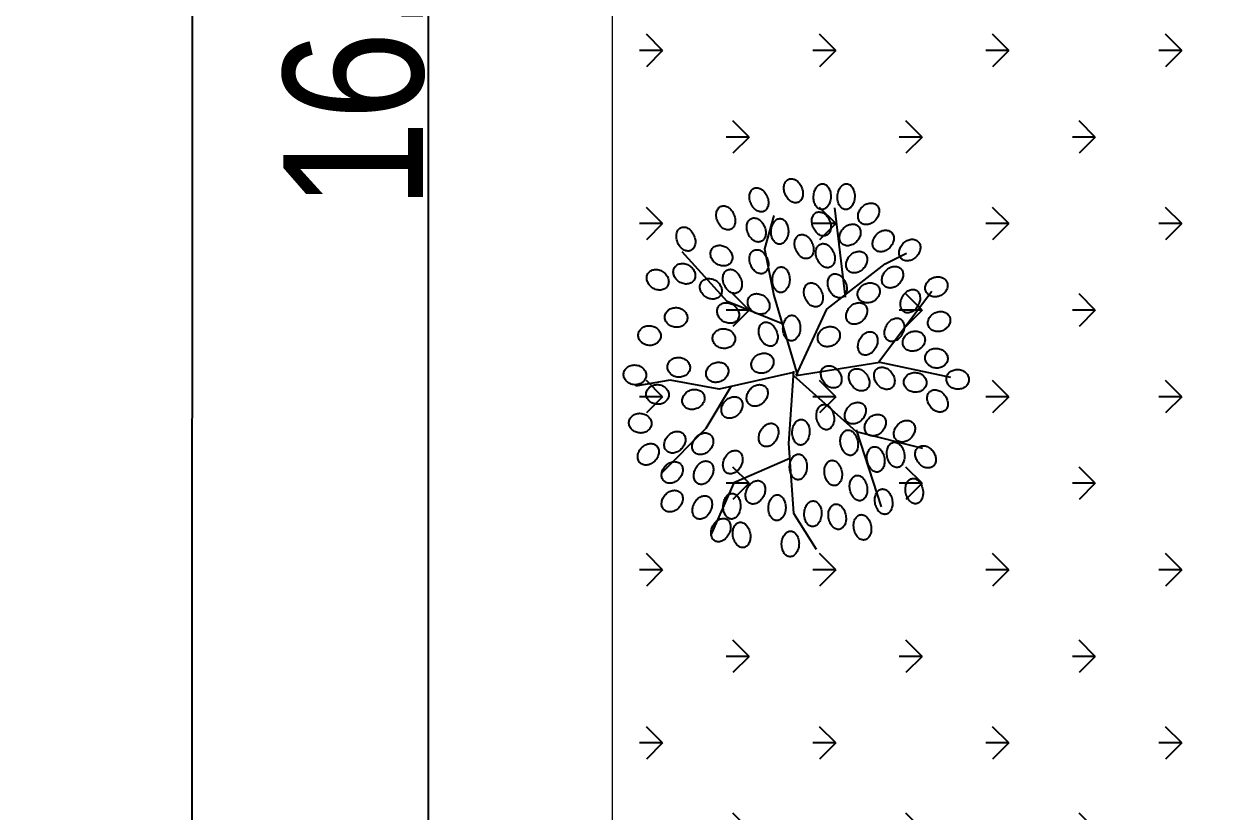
# Model space of a CAD drawing. Header units: inches. Extents: x 203 to 1065, y -1127 to 921.
# Drawn here: x 589.83 to 596.73, y 787.63 to 792.14 of the extents above; entities that cross this region are included whole.
import ezdxf

# ---------------------------------------------------------------- set-up
doc = ezdxf.new("R2010")
doc.units = ezdxf.units.IN
doc.header["$MEASUREMENT"] = 0
doc.header["$PDMODE"] = 35
doc.layers.add('COTAS', color=7, linetype='Continuous')
doc.layers.add('Vegetación', color=102, linetype='Continuous')
doc.styles.add('TECHNICLITE', font='techl___.ttf')
doc.dimstyles.new('1-100', dxfattribs={"dimscale": 0, "dimtxt": 0.09, "dimasz": 0.03, "dimexe": 0.12, "dimexo": 0.2, "dimgap": 0.005, "dimtad": 3, "dimzin": 0, "dimdsep": 46, "dimtxsty": 'TECHNICLITE', "dimblk1": 'COTA', "dimblk2": 'COTA', "dimsah": 1, "dimcen": 2.5, "dimse1": 1, "dimse2": 1, "dimclrd": 7, "dimclre": 7, "dimclrt": 7, "dimadec": 0, "dimazin": 0, "dimtfac": 1, "dimtdec": 6, "dimtmove": 2, "dimatfit": 3, "dimldrblk": 'COTA', "dimfxl": 1, "dimtolj": 1, "dimtzin": 0, "dimarcsym": 0})

# ---------------------------------------------------------------- blocks, each defined once
blk = doc.blocks.new('COTA')
h = blk.add_hatch(color=256)
edge = h.paths.add_edge_path()
edge.add_arc((0, 0), 0.5, 0, 360)
for p, q in [((0, 2), (0, -2)), ((-1.5, 0), (1.5, 0))]:
    blk.add_line(p, q)
blk.add_circle((0, 0), 0.5)
blk = doc.blocks.new('*D142')
at = {"layer": 'COTAS', "color": 7, "lineweight": -2, "transparency": 16777216}
blk.add_line((592.1396, 800.262), (592.1396, 784.1907), dxfattribs=at)
at = {"layer": 'Defpoints', "color": 0, "transparency": 16777216}
for p in [(593.1957, 800.442), (592.1396, 784.0107), (593.1957, 784.0107)]:
    blk.add_point(p, dxfattribs=at)
at = {"layer": 'COTAS', "color": 7, "lineweight": -2, "transparency": 16777216, "xscale": 0.18, "yscale": 0.18, "zscale": 0.18}
for p, rotation in [((592.1396, 800.442), 90), ((592.1396, 784.0107), 270)]:
    blk.add_blockref('COTA', p, dxfattribs=dict(at, rotation=rotation))
at = {"layer": 'COTAS', "color": 7, "transparency": 16777216, "insert": (591.7171, 792.2264), "char_height": 0.8, "attachment_point": 5, "rotation": 90, "style": 'TECHNICLITE'}
blk.add_mtext('\\A1;16.43', dxfattribs=at)
blk = doc.blocks.new('*D139')
at = {"layer": 'COTAS', "color": 7, "lineweight": -2, "transparency": 16777216}
blk.add_line((590.7456, 632.5427), (590.7937, 800.259), dxfattribs=at)
at = {"layer": 'Defpoints', "color": 0, "transparency": 16777216}
for p in [(590.7938, 800.439), (594.3222, 800.438), (594.2739, 632.3617)]:
    blk.add_point(p, dxfattribs=at)
at = {"layer": 'COTAS', "color": 7, "lineweight": -2, "transparency": 16777216, "xscale": 0.18, "yscale": 0.18, "zscale": 0.18}
for p, rotation in [((590.7938, 800.439), 89.98356313215639), ((590.7456, 632.3627), 269.9835631321563)]:
    blk.add_blockref('COTA', p, dxfattribs=dict(at, rotation=rotation))
at = {"layer": 'COTAS', "color": 7, "transparency": 16777216, "insert": (590.3547, 716.401), "char_height": 0.8, "attachment_point": 5, "rotation": 89.98356, "style": 'TECHNICLITE'}
blk.add_mtext('\\A1;168.07', dxfattribs=at)
blk = doc.blocks.new('RB31')
for points in [[(-0.1644, 0.4265, 0.124565), (-0.1555, 0.4293, 0.105746), (-0.1475, 0.437, 0.086824), (-0.1428, 0.4474, 0.076963), (-0.1416, 0.4602, 0.076963), (-0.1443, 0.4728, 0.086824), (-0.1502, 0.4826, 0.105746), (-0.159, 0.4892, 0.124565), (-0.1682, 0.491, 0.124565), (-0.1772, 0.4882, 0.105746), (-0.1851, 0.4805, 0.086824), (-0.1898, 0.4701, 0.076963), (-0.191, 0.4573, 0.076963), (-0.1883, 0.4447, 0.086824), (-0.1825, 0.4349, 0.105746), (-0.1737, 0.4282, 0.124565)], [(-0.0961, 0.4265, 0.124565), (-0.0871, 0.4293, 0.105746), (-0.0792, 0.437, 0.086824), (-0.0745, 0.4474, 0.076963), (-0.0733, 0.4602, 0.076963), (-0.076, 0.4728, 0.086824), (-0.0818, 0.4826, 0.105746), (-0.0906, 0.4892, 0.124565), (-0.0999, 0.491, 0.124565), (-0.1088, 0.4882, 0.105746), (-0.1168, 0.4805, 0.086824), (-0.1215, 0.4701, 0.076963), (-0.1227, 0.4573, 0.076963), (-0.12, 0.4447, 0.086824), (-0.1141, 0.4349, 0.105746), (-0.1053, 0.4282, 0.124565)], [(-0.0332, 0.4465, 0.124565), (-0.0243, 0.4435, 0.105746), (-0.0134, 0.445, 0.086824), (-0.0035, 0.4507, 0.076963), (0.0051, 0.4604, 0.076963), (0.0103, 0.4721, 0.086824), (0.0113, 0.4835, 0.105746), (0.0081, 0.4941, 0.124565), (0.0016, 0.5009, 0.124565), (-0.0073, 0.5039, 0.105746), (-0.0182, 0.5024, 0.086824), (-0.0281, 0.4967, 0.076963), (-0.0366, 0.4871, 0.076963), (-0.0419, 0.4753, 0.086824), (-0.0429, 0.4639, 0.105746), (-0.0397, 0.4534, 0.124565)], [(0.0655, 0.4237, 0.124565), (0.0744, 0.4207, 0.105746), (0.0853, 0.4222, 0.086824), (0.0952, 0.4279, 0.076963), (0.1038, 0.4376, 0.076963), (0.109, 0.4494, 0.086824), (0.11, 0.4607, 0.105746), (0.1068, 0.4713, 0.124565), (0.1003, 0.4782, 0.124565), (0.0914, 0.4811, 0.105746), (0.0805, 0.4796, 0.086824), (0.0706, 0.4739, 0.076963), (0.0621, 0.4643, 0.076963), (0.0569, 0.4525, 0.086824), (0.0558, 0.4411, 0.105746), (0.059, 0.4306, 0.124565)], [(-0.2034, 0.3982, 0.124565), (-0.2004, 0.4072, 0.105746), (-0.2019, 0.4181, 0.086824), (-0.2076, 0.428, 0.076963), (-0.2173, 0.4365, 0.076963), (-0.229, 0.4417, 0.086824), (-0.2404, 0.4427, 0.105746), (-0.251, 0.4395, 0.124565), (-0.2578, 0.4331, 0.124565), (-0.2608, 0.4242, 0.105746), (-0.2593, 0.4132, 0.086824), (-0.2536, 0.4033, 0.076963), (-0.244, 0.3948, 0.076963), (-0.2322, 0.3896, 0.086824), (-0.2208, 0.3886, 0.105746), (-0.2103, 0.3918, 0.124565)], [(0.1604, 0.3781, 0.124565), (0.1693, 0.3752, 0.105746), (0.1802, 0.3767, 0.086824), (0.1901, 0.3824, 0.076963), (0.1987, 0.392, 0.076963), (0.2039, 0.4038, 0.086824), (0.2049, 0.4152, 0.105746), (0.2017, 0.4257, 0.124565), (0.1952, 0.4326, 0.124565), (0.1863, 0.4356, 0.105746), (0.1754, 0.4341, 0.086824), (0.1655, 0.4284, 0.076963), (0.157, 0.4187, 0.076963), (0.1518, 0.4069, 0.086824), (0.1507, 0.3956, 0.105746), (0.1539, 0.385, 0.124565)], [(-0.1129, 0.3629, 0.124565), (-0.104, 0.36, 0.105746), (-0.0931, 0.3615, 0.086824), (-0.0832, 0.3672, 0.076963), (-0.0747, 0.3768, 0.076963), (-0.0695, 0.3886, 0.086824), (-0.0684, 0.4, 0.105746), (-0.0717, 0.4105, 0.124565), (-0.0781, 0.4174, 0.124565), (-0.087, 0.4204, 0.105746), (-0.0979, 0.4189, 0.086824), (-0.1079, 0.4132, 0.076963), (-0.1164, 0.4035, 0.076963), (-0.1216, 0.3917, 0.086824), (-0.1226, 0.3804, 0.105746), (-0.1194, 0.3698, 0.124565)], [(0.0254, 0.3391, 0.124565), (0.0344, 0.342, 0.105746), (0.0423, 0.3496, 0.086824), (0.047, 0.36, 0.076963), (0.0482, 0.3728, 0.076963), (0.0455, 0.3854, 0.086824), (0.0396, 0.3952, 0.105746), (0.0308, 0.4019, 0.124565), (0.0216, 0.4037, 0.124565), (0.0126, 0.4008, 0.105746), (0.0047, 0.3932, 0.086824), (0, 0.3827, 0.076963), (-0.0012, 0.3699, 0.076963), (0.0015, 0.3573, 0.086824), (0.0074, 0.3475, 0.105746), (0.0162, 0.3409, 0.124565)], [(0.0731, 0.3478, 0.124565), (0.082, 0.3448, 0.105746), (0.0929, 0.3463, 0.086824), (0.1028, 0.352, 0.076963), (0.1113, 0.3616, 0.076963), (0.1166, 0.3734, 0.086824), (0.1176, 0.3848, 0.105746), (0.1144, 0.3953, 0.124565), (0.1079, 0.4022, 0.124565), (0.099, 0.4052, 0.105746), (0.0881, 0.4037, 0.086824), (0.0782, 0.398, 0.076963), (0.0696, 0.3883, 0.076963), (0.0644, 0.3766, 0.086824), (0.0634, 0.3652, 0.105746), (0.0666, 0.3546, 0.124565)], [(-0.2452, 0.3299, 0.124565), (-0.2422, 0.3388, 0.105746), (-0.2437, 0.3497, 0.086824), (-0.2494, 0.3596, 0.076963), (-0.259, 0.3682, 0.076963), (-0.2708, 0.3734, 0.086824), (-0.2822, 0.3744, 0.105746), (-0.2927, 0.3712, 0.124565), (-0.2996, 0.3647, 0.124565), (-0.3026, 0.3558, 0.105746), (-0.3011, 0.3449, 0.086824), (-0.2954, 0.335, 0.076963), (-0.2857, 0.3264, 0.076963), (-0.274, 0.3212, 0.086824), (-0.2626, 0.3202, 0.105746), (-0.252, 0.3234, 0.124565)], [(-0.1503, 0.3451, 0.124565), (-0.1473, 0.354, 0.105746), (-0.1488, 0.3649, 0.086824), (-0.1545, 0.3748, 0.076963), (-0.1641, 0.3833, 0.076963), (-0.1759, 0.3885, 0.086824), (-0.1873, 0.3896, 0.105746), (-0.1978, 0.3864, 0.124565), (-0.2047, 0.3799, 0.124565), (-0.2077, 0.371, 0.105746), (-0.2062, 0.3601, 0.086824), (-0.2005, 0.3502, 0.076963), (-0.1908, 0.3416, 0.076963), (-0.1791, 0.3364, 0.086824), (-0.1677, 0.3354, 0.105746), (-0.1571, 0.3386, 0.124565)], [(0.2743, 0.325, 0.124565), (0.2832, 0.322, 0.105746), (0.2941, 0.3235, 0.086824), (0.304, 0.3292, 0.076963), (0.3126, 0.3388, 0.076963), (0.3178, 0.3506, 0.086824), (0.3188, 0.362, 0.105746), (0.3156, 0.3725, 0.124565), (0.3091, 0.3794, 0.124565), (0.3002, 0.3824, 0.105746), (0.2893, 0.3809, 0.086824), (0.2794, 0.3752, 0.076963), (0.2708, 0.3655, 0.076963), (0.2656, 0.3538, 0.086824), (0.2646, 0.3424, 0.105746), (0.2678, 0.3318, 0.124565)], [(-0.3211, 0.3071, 0.124565), (-0.3181, 0.316, 0.105746), (-0.3196, 0.3269, 0.086824), (-0.3253, 0.3368, 0.076963), (-0.335, 0.3454, 0.076963), (-0.3467, 0.3506, 0.086824), (-0.3581, 0.3516, 0.105746), (-0.3687, 0.3484, 0.124565), (-0.3755, 0.3419, 0.124565), (-0.3785, 0.333, 0.105746), (-0.377, 0.3221, 0.086824), (-0.3713, 0.3122, 0.076963), (-0.3617, 0.3037, 0.076963), (-0.3499, 0.2985, 0.086824), (-0.3385, 0.2974, 0.105746), (-0.3279, 0.3006, 0.124565)], [(-0.1243, 0.2832, 0.124565), (-0.1154, 0.2802, 0.105746), (-0.1045, 0.2817, 0.086824), (-0.0946, 0.2874, 0.076963), (-0.0861, 0.2971, 0.076963), (-0.0809, 0.3088, 0.086824), (-0.0798, 0.3202, 0.105746), (-0.083, 0.3308, 0.124565), (-0.0895, 0.3376, 0.124565), (-0.0984, 0.3406, 0.105746), (-0.1093, 0.3391, 0.086824), (-0.1192, 0.3334, 0.076963), (-0.1278, 0.3238, 0.076963), (-0.133, 0.312, 0.086824), (-0.134, 0.3006, 0.105746), (-0.1308, 0.29, 0.124565)], [(-0.0636, 0.306, 0.124565), (-0.0547, 0.303, 0.105746), (-0.0437, 0.3045, 0.086824), (-0.0338, 0.3102, 0.076963), (-0.0253, 0.3198, 0.076963), (-0.0201, 0.3316, 0.086824), (-0.0191, 0.343, 0.105746), (-0.0223, 0.3536, 0.124565), (-0.0287, 0.3604, 0.124565), (-0.0377, 0.3634, 0.105746), (-0.0486, 0.3619, 0.086824), (-0.0585, 0.3562, 0.076963), (-0.067, 0.3465, 0.076963), (-0.0722, 0.3348, 0.086824), (-0.0732, 0.3234, 0.105746), (-0.07, 0.3128, 0.124565)], [(0.1598, 0.2988, 0.124565), (0.1653, 0.2911, 0.105746), (0.175, 0.2859, 0.086824), (0.1864, 0.2847, 0.076963), (0.1989, 0.2875, 0.076963), (0.2101, 0.2939, 0.086824), (0.2176, 0.3026, 0.105746), (0.2212, 0.313, 0.124565), (0.22, 0.3223, 0.124565), (0.2146, 0.33, 0.105746), (0.2048, 0.3352, 0.086824), (0.1935, 0.3364, 0.076963), (0.1809, 0.3336, 0.076963), (0.1698, 0.3271, 0.086824), (0.1623, 0.3185, 0.105746), (0.1586, 0.3081, 0.124565)], [(-0.1692, 0.2767, 0.124565), (-0.1663, 0.2856, 0.105746), (-0.1678, 0.2965, 0.086824), (-0.1735, 0.3065, 0.076963), (-0.1831, 0.315, 0.076963), (-0.1949, 0.3202, 0.086824), (-0.2063, 0.3212, 0.105746), (-0.2168, 0.318, 0.124565), (-0.2237, 0.3116, 0.124565), (-0.2267, 0.3026, 0.105746), (-0.2251, 0.2917, 0.086824), (-0.2195, 0.2818, 0.076963), (-0.2098, 0.2733, 0.076963), (-0.198, 0.2681, 0.086824), (-0.1867, 0.2671, 0.105746), (-0.1761, 0.2703, 0.124565)], [(0.0655, 0.268, 0.124565), (0.0744, 0.265, 0.105746), (0.0853, 0.2665, 0.086824), (0.0952, 0.2722, 0.076963), (0.1038, 0.2819, 0.076963), (0.109, 0.2936, 0.086824), (0.11, 0.305, 0.105746), (0.1068, 0.3156, 0.124565), (0.1003, 0.3224, 0.124565), (0.0914, 0.3254, 0.105746), (0.0805, 0.3239, 0.086824), (0.0706, 0.3182, 0.076963), (0.0621, 0.3086, 0.076963), (0.0569, 0.2968, 0.086824), (0.0558, 0.2854, 0.105746), (0.059, 0.2749, 0.124565)], [(-0.2717, 0.2387, 0.124565), (-0.2688, 0.2476, 0.105746), (-0.2703, 0.2586, 0.086824), (-0.276, 0.2685, 0.076963), (-0.2856, 0.277, 0.076963), (-0.2974, 0.2822, 0.086824), (-0.3088, 0.2832, 0.105746), (-0.3193, 0.28, 0.124565), (-0.3262, 0.2736, 0.124565), (-0.3292, 0.2647, 0.105746), (-0.3276, 0.2537, 0.086824), (-0.322, 0.2438, 0.076963), (-0.3123, 0.2353, 0.076963), (-0.3005, 0.2301, 0.086824), (-0.2891, 0.2291, 0.105746), (-0.2786, 0.2323, 0.124565)], [(0.0216, 0.2176, 0.124565), (0.0306, 0.2204, 0.105746), (0.0385, 0.2281, 0.086824), (0.0432, 0.2385, 0.076963), (0.0444, 0.2513, 0.076963), (0.0417, 0.2639, 0.086824), (0.0358, 0.2737, 0.105746), (0.027, 0.2803, 0.124565), (0.0178, 0.2821, 0.124565), (0.0088, 0.2793, 0.105746), (0.0009, 0.2716, 0.086824), (-0.0038, 0.2612, 0.076963), (-0.005, 0.2484, 0.076963), (-0.0023, 0.2358, 0.086824), (0.0036, 0.226, 0.105746), (0.0124, 0.2193, 0.124565)], [(0.1414, 0.2186, 0.124565), (0.1503, 0.2156, 0.105746), (0.1612, 0.2171, 0.086824), (0.1712, 0.2228, 0.076963), (0.1797, 0.2325, 0.076963), (0.1849, 0.2443, 0.086824), (0.1859, 0.2556, 0.105746), (0.1827, 0.2662, 0.124565), (0.1763, 0.2731, 0.124565), (0.1673, 0.276, 0.105746), (0.1564, 0.2745, 0.086824), (0.1465, 0.2688, 0.076963), (0.138, 0.2592, 0.076963), (0.1328, 0.2474, 0.086824), (0.1318, 0.236, 0.105746), (0.135, 0.2255, 0.124565)], [(0.2661, 0.2532, 0.124565), (0.2716, 0.2455, 0.105746), (0.2813, 0.2403, 0.086824), (0.2927, 0.2391, 0.076963), (0.3052, 0.2419, 0.076963), (0.3164, 0.2484, 0.086824), (0.3239, 0.257, 0.105746), (0.3275, 0.2674, 0.124565), (0.3263, 0.2767, 0.124565), (0.3208, 0.2844, 0.105746), (0.3111, 0.2896, 0.086824), (0.2998, 0.2908, 0.076963), (0.2872, 0.288, 0.076963), (0.2761, 0.2815, 0.086824), (0.2686, 0.2729, 0.105746), (0.2649, 0.2625, 0.124565)], [(0.342, 0.238, 0.124565), (0.3475, 0.2303, 0.105746), (0.3572, 0.2251, 0.086824), (0.3686, 0.2239, 0.076963), (0.3812, 0.2267, 0.076963), (0.3923, 0.2332, 0.086824), (0.3998, 0.2418, 0.105746), (0.4034, 0.2522, 0.124565), (0.4022, 0.2615, 0.124565), (0.3968, 0.2692, 0.105746), (0.387, 0.2744, 0.086824), (0.3757, 0.2756, 0.076963), (0.3631, 0.2728, 0.076963), (0.352, 0.2663, 0.086824), (0.3445, 0.2577, 0.105746), (0.3409, 0.2473, 0.124565)], [(-0.3932, 0.2239, 0.124565), (-0.3931, 0.2333, 0.105746), (-0.3979, 0.2432, 0.086824), (-0.4064, 0.2509, 0.076963), (-0.4182, 0.256, 0.076963), (-0.431, 0.2573, 0.086824), (-0.4422, 0.2548, 0.105746), (-0.4512, 0.2485, 0.124565), (-0.4557, 0.2402, 0.124565), (-0.4558, 0.2308, 0.105746), (-0.451, 0.2209, 0.086824), (-0.4425, 0.2132, 0.076963), (-0.4307, 0.2081, 0.076963), (-0.4179, 0.2068, 0.086824), (-0.4068, 0.2094, 0.105746), (-0.3977, 0.2157, 0.124565)], [(-0.1585, 0.2072, 0.124565), (-0.1496, 0.2043, 0.105746), (-0.1387, 0.2058, 0.086824), (-0.1287, 0.2114, 0.076963), (-0.1202, 0.2211, 0.076963), (-0.115, 0.2329, 0.086824), (-0.114, 0.2443, 0.105746), (-0.1172, 0.2548, 0.124565), (-0.1236, 0.2617, 0.124565), (-0.1326, 0.2646, 0.105746), (-0.1435, 0.2631, 0.086824), (-0.1534, 0.2574, 0.076963), (-0.1619, 0.2478, 0.076963), (-0.1671, 0.236, 0.086824), (-0.1681, 0.2246, 0.105746), (-0.1649, 0.2141, 0.124565)], [(0.1902, 0.2152, 0.124565), (0.1957, 0.2075, 0.105746), (0.2054, 0.2023, 0.086824), (0.2167, 0.2011, 0.076963), (0.2293, 0.2039, 0.076963), (0.2404, 0.2104, 0.086824), (0.248, 0.219, 0.105746), (0.2516, 0.2294, 0.124565), (0.2504, 0.2387, 0.124565), (0.2449, 0.2464, 0.105746), (0.2352, 0.2516, 0.086824), (0.2238, 0.2528, 0.076963), (0.2113, 0.25, 0.076963), (0.2001, 0.2436, 0.086824), (0.1926, 0.2349, 0.105746), (0.189, 0.2245, 0.124565)], [(-0.3292, 0.171, 0.124565), (-0.3236, 0.1786, 0.105746), (-0.3217, 0.1895, 0.086824), (-0.324, 0.2007, 0.076963), (-0.3306, 0.2117, 0.076963), (-0.3402, 0.2203, 0.086824), (-0.3507, 0.2248, 0.105746), (-0.3617, 0.225, 0.124565), (-0.3702, 0.221, 0.124565), (-0.3758, 0.2135, 0.105746), (-0.3778, 0.2026, 0.086824), (-0.3754, 0.1914, 0.076963), (-0.3689, 0.1803, 0.076963), (-0.3593, 0.1717, 0.086824), (-0.3488, 0.1673, 0.105746), (-0.3377, 0.167, 0.124565)], [(-0.1996, 0.2087, 0.124565), (-0.1995, 0.2181, 0.105746), (-0.2043, 0.228, 0.086824), (-0.2128, 0.2357, 0.076963), (-0.2246, 0.2408, 0.076963), (-0.2374, 0.2421, 0.086824), (-0.2485, 0.2396, 0.105746), (-0.2576, 0.2333, 0.124565), (-0.2621, 0.225, 0.124565), (-0.2622, 0.2156, 0.105746), (-0.2574, 0.2057, 0.086824), (-0.2489, 0.198, 0.076963), (-0.2371, 0.1929, 0.076963), (-0.2243, 0.1916, 0.086824), (-0.2132, 0.1942, 0.105746), (-0.2041, 0.2005, 0.124565)], [(-0.0902, 0.1844, 0.124565), (-0.0812, 0.1815, 0.105746), (-0.0703, 0.183, 0.086824), (-0.0604, 0.1887, 0.076963), (-0.0519, 0.1983, 0.076963), (-0.0467, 0.2101, 0.086824), (-0.0457, 0.2215, 0.105746), (-0.0489, 0.232, 0.124565), (-0.0553, 0.2389, 0.124565), (-0.0642, 0.2419, 0.105746), (-0.0752, 0.2403, 0.086824), (-0.0851, 0.2347, 0.076963), (-0.0936, 0.225, 0.076963), (-0.0988, 0.2132, 0.086824), (-0.0998, 0.2018, 0.105746), (-0.0966, 0.1913, 0.124565)], [(0.0535, 0.1772, 0.124565), (0.059, 0.1696, 0.105746), (0.0687, 0.1644, 0.086824), (0.0801, 0.1631, 0.076963), (0.0926, 0.1659, 0.076963), (0.1038, 0.1724, 0.086824), (0.1113, 0.181, 0.105746), (0.1149, 0.1914, 0.124565), (0.1137, 0.2008, 0.124565), (0.1083, 0.2084, 0.105746), (0.0985, 0.2136, 0.086824), (0.0872, 0.2148, 0.076963), (0.0746, 0.212, 0.076963), (0.0635, 0.2056, 0.086824), (0.056, 0.197, 0.105746), (0.0524, 0.1865, 0.124565)], [(-0.1692, 0.1476, 0.124565), (-0.1663, 0.1565, 0.105746), (-0.1678, 0.1674, 0.086824), (-0.1735, 0.1773, 0.076963), (-0.1831, 0.1858, 0.076963), (-0.1949, 0.191, 0.086824), (-0.2063, 0.1921, 0.105746), (-0.2168, 0.1889, 0.124565), (-0.2237, 0.1824, 0.124565), (-0.2267, 0.1735, 0.105746), (-0.2251, 0.1626, 0.086824), (-0.2195, 0.1527, 0.076963), (-0.2098, 0.1441, 0.076963), (-0.198, 0.1389, 0.086824), (-0.1867, 0.1379, 0.105746), (-0.1761, 0.1411, 0.124565)], [(0.1408, 0.1544, 0.124565), (0.1463, 0.1468, 0.105746), (0.156, 0.1416, 0.086824), (0.1674, 0.1403, 0.076963), (0.18, 0.1431, 0.076963), (0.1911, 0.1496, 0.086824), (0.1986, 0.1582, 0.105746), (0.2022, 0.1686, 0.124565), (0.201, 0.178, 0.124565), (0.1956, 0.1856, 0.105746), (0.1858, 0.1908, 0.086824), (0.1745, 0.1921, 0.076963), (0.1619, 0.1893, 0.076963), (0.1508, 0.1828, 0.086824), (0.1433, 0.1742, 0.105746), (0.1397, 0.1638, 0.124565)], [(-0.4008, 0.1365, 0.124565), (-0.4007, 0.146, 0.105746), (-0.4055, 0.1559, 0.086824), (-0.414, 0.1636, 0.076963), (-0.4258, 0.1687, 0.076963), (-0.4386, 0.17, 0.086824), (-0.4497, 0.1674, 0.105746), (-0.4588, 0.1611, 0.124565), (-0.4633, 0.1529, 0.124565), (-0.4634, 0.1435, 0.105746), (-0.4586, 0.1335, 0.086824), (-0.4501, 0.1259, 0.076963), (-0.4383, 0.1208, 0.076963), (-0.4255, 0.1194, 0.086824), (-0.4144, 0.122, 0.105746), (-0.4053, 0.1283, 0.124565)], [(-0.2837, 0.0989, 0.124565), (-0.2781, 0.1064, 0.105746), (-0.2761, 0.1173, 0.086824), (-0.2785, 0.1285, 0.076963), (-0.285, 0.1396, 0.076963), (-0.2946, 0.1482, 0.086824), (-0.3051, 0.1526, 0.105746), (-0.3162, 0.1529, 0.124565), (-0.3247, 0.1489, 0.124565), (-0.3303, 0.1413, 0.105746), (-0.3322, 0.1304, 0.086824), (-0.3299, 0.1192, 0.076963), (-0.3233, 0.1082, 0.076963), (-0.3137, 0.0996, 0.086824), (-0.3032, 0.0951, 0.105746), (-0.2922, 0.0949, 0.124565)], [(-0.0088, 0.096, 0.124565), (0.0002, 0.0989, 0.105746), (0.0081, 0.1065, 0.086824), (0.0128, 0.1169, 0.076963), (0.014, 0.1298, 0.076963), (0.0113, 0.1423, 0.086824), (0.0055, 0.1522, 0.105746), (-0.0033, 0.1588, 0.124565), (-0.0126, 0.1606, 0.124565), (-0.0215, 0.1577, 0.105746), (-0.0295, 0.1501, 0.086824), (-0.0342, 0.1397, 0.076963), (-0.0354, 0.1269, 0.076963), (-0.0327, 0.1143, 0.086824), (-0.0268, 0.1045, 0.105746), (-0.018, 0.0978, 0.124565)], [(0.2873, 0.1531, 0.124565), (0.2902, 0.1441, 0.105746), (0.2978, 0.1362, 0.086824), (0.3082, 0.1315, 0.076963), (0.3211, 0.1303, 0.076963), (0.3336, 0.133, 0.086824), (0.3435, 0.1388, 0.105746), (0.3501, 0.1476, 0.124565), (0.3519, 0.1569, 0.124565), (0.349, 0.1658, 0.105746), (0.3414, 0.1738, 0.086824), (0.331, 0.1785, 0.076963), (0.3182, 0.1797, 0.076963), (0.3056, 0.177, 0.086824), (0.2958, 0.1711, 0.105746), (0.2891, 0.1623, 0.124565)], [(-0.0857, 0.0986, 0.124565), (-0.0856, 0.108, 0.105746), (-0.0904, 0.1179, 0.086824), (-0.0989, 0.1256, 0.076963), (-0.1107, 0.1307, 0.076963), (-0.1235, 0.132, 0.086824), (-0.1347, 0.1294, 0.105746), (-0.1437, 0.1231, 0.124565), (-0.1482, 0.1149, 0.124565), (-0.1483, 0.1055, 0.105746), (-0.1435, 0.0956, 0.086824), (-0.135, 0.0879, 0.076963), (-0.1232, 0.0828, 0.076963), (-0.1104, 0.0815, 0.086824), (-0.0993, 0.084, 0.105746), (-0.0902, 0.0903, 0.124565)], [(0.0389, 0.0857, 0.124565), (0.0478, 0.0827, 0.105746), (0.0588, 0.0842, 0.086824), (0.0687, 0.0899, 0.076963), (0.0772, 0.0996, 0.076963), (0.0824, 0.1113, 0.086824), (0.0834, 0.1227, 0.105746), (0.0802, 0.1333, 0.124565), (0.0738, 0.1401, 0.124565), (0.0648, 0.1431, 0.105746), (0.0539, 0.1416, 0.086824), (0.044, 0.1359, 0.076963), (0.0355, 0.1263, 0.076963), (0.0303, 0.1145, 0.086824), (0.0293, 0.1031, 0.105746), (0.0325, 0.0925, 0.124565)], [(0.1507, 0.0999, 0.124565), (0.1535, 0.0909, 0.105746), (0.1612, 0.083, 0.086824), (0.1716, 0.0783, 0.076963), (0.1844, 0.0771, 0.076963), (0.197, 0.0798, 0.086824), (0.2068, 0.0857, 0.105746), (0.2134, 0.0945, 0.124565), (0.2152, 0.1037, 0.124565), (0.2124, 0.1127, 0.105746), (0.2047, 0.1206, 0.086824), (0.1943, 0.1253, 0.076963), (0.1815, 0.1265, 0.076963), (0.1689, 0.1238, 0.086824), (0.1591, 0.1179, 0.105746), (0.1524, 0.1091, 0.124565)], [(0.3633, 0.1075, 0.124565), (0.3661, 0.0985, 0.105746), (0.3737, 0.0906, 0.086824), (0.3842, 0.0859, 0.076963), (0.397, 0.0847, 0.076963), (0.4096, 0.0874, 0.086824), (0.4194, 0.0933, 0.105746), (0.426, 0.1021, 0.124565), (0.4278, 0.1113, 0.124565), (0.425, 0.1203, 0.105746), (0.4173, 0.1282, 0.086824), (0.4069, 0.1329, 0.076963), (0.3941, 0.1341, 0.076963), (0.3815, 0.1314, 0.086824), (0.3717, 0.1255, 0.105746), (0.365, 0.1167, 0.124565)], [(-0.3287, 0.0872, 0.124565), (-0.3286, 0.0966, 0.105746), (-0.3334, 0.1065, 0.086824), (-0.3419, 0.1142, 0.076963), (-0.3537, 0.1193, 0.076963), (-0.3665, 0.1206, 0.086824), (-0.3776, 0.1181, 0.105746), (-0.3867, 0.1117, 0.124565), (-0.3912, 0.1035, 0.124565), (-0.3913, 0.0941, 0.105746), (-0.3865, 0.0842, 0.086824), (-0.378, 0.0765, 0.076963), (-0.3662, 0.0714, 0.076963), (-0.3534, 0.0701, 0.086824), (-0.3422, 0.0726, 0.105746), (-0.3332, 0.0789, 0.124565)], [(-0.2077, 0.0647, 0.124565), (-0.2022, 0.0723, 0.105746), (-0.2002, 0.0831, 0.086824), (-0.2026, 0.0943, 0.076963), (-0.2091, 0.1054, 0.076963), (-0.2187, 0.114, 0.086824), (-0.2292, 0.1185, 0.105746), (-0.2402, 0.1187, 0.124565), (-0.2487, 0.1147, 0.124565), (-0.2543, 0.1071, 0.105746), (-0.2563, 0.0962, 0.086824), (-0.2539, 0.0851, 0.076963), (-0.2474, 0.074, 0.076963), (-0.2378, 0.0654, 0.086824), (-0.2273, 0.0609, 0.105746), (-0.2163, 0.0607, 0.124565)], [(-0.3922, 0.0543, 0.124565), (-0.395, 0.0633, 0.105746), (-0.4027, 0.0712, 0.086824), (-0.4131, 0.0759, 0.076963), (-0.4259, 0.0771, 0.076963), (-0.4385, 0.0744, 0.086824), (-0.4483, 0.0686, 0.105746), (-0.455, 0.0598, 0.124565), (-0.4567, 0.0505, 0.124565), (-0.4539, 0.0416, 0.105746), (-0.4462, 0.0336, 0.086824), (-0.4358, 0.0289, 0.076963), (-0.423, 0.0277, 0.076963), (-0.4104, 0.0304, 0.086824), (-0.4006, 0.0363, 0.105746), (-0.394, 0.0451, 0.124565)], [(0.0416, 0.0481, 0.124565), (0.0415, 0.0387, 0.105746), (0.0463, 0.0287, 0.086824), (0.0548, 0.0211, 0.076963), (0.0666, 0.0159, 0.076963), (0.0794, 0.0146, 0.086824), (0.0906, 0.0172, 0.105746), (0.0996, 0.0235, 0.124565), (0.1041, 0.0317, 0.124565), (0.1042, 0.0411, 0.105746), (0.0994, 0.0511, 0.086824), (0.0909, 0.0587, 0.076963), (0.0791, 0.0639, 0.076963), (0.0663, 0.0652, 0.086824), (0.0552, 0.0626, 0.105746), (0.0461, 0.0563, 0.124565)], [(-0.0989, 0.0262, 0.124565), (-0.1065, 0.0318, 0.105746), (-0.1173, 0.0337, 0.086824), (-0.1285, 0.0314, 0.076963), (-0.1396, 0.0249, 0.076963), (-0.1482, 0.0153, 0.086824), (-0.1527, 0.0047, 0.105746), (-0.1529, -0.0063, 0.124565), (-0.1489, -0.0148, 0.124565), (-0.1413, -0.0204, 0.105746), (-0.1305, -0.0223, 0.086824), (-0.1193, -0.02, 0.076963), (-0.1082, -0.0134, 0.076963), (-0.0996, -0.0038, 0.086824), (-0.0951, 0.0067, 0.105746), (-0.0949, 0.0177, 0.124565)], [(0.1707, 0.0253, 0.124565), (0.1706, 0.0159, 0.105746), (0.1754, 0.0059, 0.086824), (0.1839, -0.0017, 0.076963), (0.1957, -0.0068, 0.076963), (0.2085, -0.0082, 0.086824), (0.2196, -0.0056, 0.105746), (0.2287, 0.0007, 0.124565), (0.2332, 0.0089, 0.124565), (0.2333, 0.0184, 0.105746), (0.2285, 0.0283, 0.086824), (0.22, 0.0359, 0.076963), (0.2082, 0.0411, 0.076963), (0.1954, 0.0424, 0.086824), (0.1842, 0.0398, 0.105746), (0.1752, 0.0335, 0.124565)], [(0.2797, 0.0277, 0.124565), (0.2826, 0.0188, 0.105746), (0.2902, 0.0108, 0.086824), (0.3007, 0.0061, 0.076963), (0.3135, 0.0049, 0.076963), (0.3261, 0.0076, 0.086824), (0.3359, 0.0135, 0.105746), (0.3425, 0.0223, 0.124565), (0.3443, 0.0315, 0.124565), (0.3414, 0.0405, 0.105746), (0.3338, 0.0485, 0.086824), (0.3234, 0.0531, 0.076963), (0.3106, 0.0544, 0.076963), (0.298, 0.0516, 0.086824), (0.2882, 0.0458, 0.105746), (0.2815, 0.037, 0.124565)], [(0.405, 0.0087, 0.124565), (0.4079, -0.0002, 0.105746), (0.4155, -0.0082, 0.086824), (0.4259, -0.0129, 0.076963), (0.4387, -0.0141, 0.076963), (0.4513, -0.0114, 0.086824), (0.4611, -0.0055, 0.105746), (0.4678, 0.0033, 0.124565), (0.4696, 0.0125, 0.124565), (0.4667, 0.0215, 0.105746), (0.4591, 0.0295, 0.086824), (0.4487, 0.0341, 0.076963), (0.4358, 0.0354, 0.076963), (0.4233, 0.0327, 0.086824), (0.4134, 0.0268, 0.105746), (0.4068, 0.018, 0.124565)], [(-0.4529, 0.0012, 0.124565), (-0.4558, 0.0101, 0.105746), (-0.4634, 0.0181, 0.086824), (-0.4738, 0.0228, 0.076963), (-0.4866, 0.024, 0.076963), (-0.4992, 0.0213, 0.086824), (-0.509, 0.0154, 0.105746), (-0.5157, 0.0066, 0.124565), (-0.5175, -0.0026, 0.124565), (-0.5146, -0.0116, 0.105746), (-0.507, -0.0196, 0.086824), (-0.4966, -0.0242, 0.076963), (-0.4837, -0.0255, 0.076963), (-0.4712, -0.0228, 0.086824), (-0.4613, -0.0169, 0.105746), (-0.4547, -0.0081, 0.124565)], [(-0.3314, -0.0064, 0.124565), (-0.3343, 0.0025, 0.105746), (-0.3419, 0.0105, 0.086824), (-0.3524, 0.0152, 0.076963), (-0.3652, 0.0164, 0.076963), (-0.3778, 0.0137, 0.086824), (-0.3876, 0.0078, 0.105746), (-0.3942, -0.001, 0.124565), (-0.396, -0.0102, 0.124565), (-0.3931, -0.0192, 0.105746), (-0.3855, -0.0272, 0.086824), (-0.3751, -0.0318, 0.076963), (-0.3623, -0.0331, 0.076963), (-0.3497, -0.0303, 0.086824), (-0.3399, -0.0245, 0.105746), (-0.3332, -0.0157, 0.124565)], [(-0.2507, 0.0224, 0.124565), (-0.2583, 0.028, 0.105746), (-0.2692, 0.0299, 0.086824), (-0.2804, 0.0276, 0.076963), (-0.2914, 0.0211, 0.076963), (-0.3, 0.0115, 0.086824), (-0.3045, 0.0009, 0.105746), (-0.3047, -0.0101, 0.124565), (-0.3007, -0.0186, 0.124565), (-0.2932, -0.0242, 0.105746), (-0.2823, -0.0261, 0.086824), (-0.2711, -0.0238, 0.076963), (-0.26, -0.0172, 0.076963), (-0.2514, -0.0076, 0.086824), (-0.247, 0.0029, 0.105746), (-0.2467, 0.0139, 0.124565)], [(-0.1786, 0.0186, 0.124565), (-0.1862, 0.0242, 0.105746), (-0.197, 0.0261, 0.086824), (-0.2082, 0.0238, 0.076963), (-0.2193, 0.0173, 0.076963), (-0.2279, 0.0077, 0.086824), (-0.2324, -0.0028, 0.105746), (-0.2326, -0.0139, 0.124565), (-0.2286, -0.0224, 0.124565), (-0.221, -0.028, 0.105746), (-0.2102, -0.0299, 0.086824), (-0.199, -0.0276, 0.076963), (-0.1879, -0.021, 0.076963), (-0.1793, -0.0114, 0.086824), (-0.1748, -0.0009, 0.105746), (-0.1746, 0.0101, 0.124565)], [(-0.4026, -0.0346, 0.124565), (-0.4102, -0.029, 0.105746), (-0.421, -0.027, 0.086824), (-0.4322, -0.0294, 0.076963), (-0.4433, -0.0359, 0.076963), (-0.4519, -0.0455, 0.086824), (-0.4564, -0.056, 0.105746), (-0.4566, -0.0671, 0.124565), (-0.4526, -0.0756, 0.124565), (-0.445, -0.0811, 0.105746), (-0.4342, -0.0831, 0.086824), (-0.423, -0.0807, 0.076963), (-0.4119, -0.0742, 0.076963), (-0.4033, -0.0646, 0.086824), (-0.3988, -0.0541, 0.105746), (-0.3986, -0.0431, 0.124565)], [(0.0606, -0.0237, 0.124565), (0.0576, -0.0326, 0.105746), (0.0591, -0.0436, 0.086824), (0.0648, -0.0535, 0.076963), (0.0745, -0.062, 0.076963), (0.0862, -0.0672, 0.086824), (0.0976, -0.0682, 0.105746), (0.1082, -0.065, 0.124565), (0.115, -0.0586, 0.124565), (0.118, -0.0497, 0.105746), (0.1165, -0.0387, 0.086824), (0.1108, -0.0288, 0.076963), (0.1012, -0.0203, 0.076963), (0.0894, -0.0151, 0.086824), (0.078, -0.0141, 0.105746), (0.0675, -0.0173, 0.124565)], [(0.239, -0.0431, 0.124565), (0.2389, -0.0525, 0.105746), (0.2437, -0.0624, 0.086824), (0.2522, -0.0701, 0.076963), (0.264, -0.0752, 0.076963), (0.2768, -0.0765, 0.086824), (0.288, -0.074, 0.105746), (0.297, -0.0677, 0.124565), (0.3015, -0.0594, 0.124565), (0.3016, -0.05, 0.105746), (0.2968, -0.0401, 0.086824), (0.2883, -0.0324, 0.076963), (0.2765, -0.0273, 0.076963), (0.2637, -0.026, 0.086824), (0.2526, -0.0285, 0.105746), (0.2435, -0.0349, 0.124565)], [(0.3405, -0.0406, 0.124565), (0.3433, -0.0496, 0.105746), (0.351, -0.0575, 0.086824), (0.3614, -0.0622, 0.076963), (0.3742, -0.0634, 0.076963), (0.3868, -0.0607, 0.086824), (0.3966, -0.0549, 0.105746), (0.4033, -0.0461, 0.124565), (0.405, -0.0368, 0.124565), (0.4022, -0.0279, 0.105746), (0.3945, -0.0199, 0.086824), (0.3841, -0.0152, 0.076963), (0.3713, -0.014, 0.076963), (0.3587, -0.0167, 0.086824), (0.3489, -0.0226, 0.105746), (0.3423, -0.0314, 0.124565)], [(-0.1654, -0.1031, 0.124565), (-0.1625, -0.0942, 0.105746), (-0.164, -0.0833, 0.086824), (-0.1697, -0.0734, 0.076963), (-0.1793, -0.0648, 0.076963), (-0.1911, -0.0596, 0.086824), (-0.2025, -0.0586, 0.105746), (-0.213, -0.0618, 0.124565), (-0.2199, -0.0683, 0.124565), (-0.2229, -0.0772, 0.105746), (-0.2214, -0.0881, 0.086824), (-0.2157, -0.098, 0.076963), (-0.206, -0.1065, 0.076963), (-0.1942, -0.1117, 0.086824), (-0.1829, -0.1128, 0.105746), (-0.1723, -0.1095, 0.124565)], [(0.1327, -0.0541, 0.124565), (0.1297, -0.063, 0.105746), (0.1313, -0.074, 0.086824), (0.1369, -0.0839, 0.076963), (0.1466, -0.0924, 0.076963), (0.1584, -0.0976, 0.086824), (0.1698, -0.0986, 0.105746), (0.1803, -0.0954, 0.124565), (0.1872, -0.089, 0.124565), (0.1901, -0.08, 0.105746), (0.1886, -0.0691, 0.086824), (0.1829, -0.0592, 0.076963), (0.1733, -0.0507, 0.076963), (0.1615, -0.0455, 0.086824), (0.1501, -0.0445, 0.105746), (0.1396, -0.0477, 0.124565)], [(-0.2224, -0.1335, 0.124565), (-0.2194, -0.1246, 0.105746), (-0.2209, -0.1136, 0.086824), (-0.2266, -0.1037, 0.076963), (-0.2363, -0.0952, 0.076963), (-0.248, -0.09, 0.086824), (-0.2594, -0.089, 0.105746), (-0.27, -0.0922, 0.124565), (-0.2768, -0.0986, 0.124565), (-0.2798, -0.1076, 0.105746), (-0.2783, -0.1185, 0.086824), (-0.2726, -0.1284, 0.076963), (-0.263, -0.1369, 0.076963), (-0.2512, -0.1421, 0.086824), (-0.2398, -0.1431, 0.105746), (-0.2292, -0.1399, 0.124565)], [(-0.0986, -0.0644, 0.124565), (-0.108, -0.0643, 0.105746), (-0.1179, -0.0691, 0.086824), (-0.1256, -0.0776, 0.076963), (-0.1307, -0.0894, 0.076963), (-0.132, -0.1022, 0.086824), (-0.1294, -0.1133, 0.105746), (-0.1231, -0.1224, 0.124565), (-0.1149, -0.1269, 0.124565), (-0.1055, -0.127, 0.105746), (-0.0956, -0.1222, 0.086824), (-0.0879, -0.1137, 0.076963), (-0.0828, -0.1019, 0.076963), (-0.0815, -0.0891, 0.086824), (-0.084, -0.0779, 0.105746), (-0.0903, -0.0689, 0.124565)], [(0.3898, -0.1128, 0.124565), (0.3927, -0.1218, 0.105746), (0.4003, -0.1297, 0.086824), (0.4107, -0.1344, 0.076963), (0.4236, -0.1356, 0.076963), (0.4361, -0.1329, 0.086824), (0.446, -0.127, 0.105746), (0.4526, -0.1182, 0.124565), (0.4544, -0.109, 0.124565), (0.4515, -0.1, 0.105746), (0.4439, -0.0921, 0.086824), (0.4335, -0.0874, 0.076963), (0.4207, -0.0862, 0.076963), (0.4081, -0.0889, 0.086824), (0.3983, -0.0948, 0.105746), (0.3916, -0.1036, 0.124565)], [(-0.3059, -0.1487, 0.124565), (-0.3029, -0.1398, 0.105746), (-0.3044, -0.1288, 0.086824), (-0.3101, -0.1189, 0.076963), (-0.3198, -0.1104, 0.076963), (-0.3315, -0.1052, 0.086824), (-0.3429, -0.1042, 0.105746), (-0.3535, -0.1074, 0.124565), (-0.3603, -0.1138, 0.124565), (-0.3633, -0.1228, 0.105746), (-0.3618, -0.1337, 0.086824), (-0.3561, -0.1436, 0.076963), (-0.3465, -0.1521, 0.076963), (-0.3347, -0.1573, 0.086824), (-0.3233, -0.1583, 0.105746), (-0.3128, -0.1551, 0.124565)], [(-0.0391, -0.1013, 0.124565), (-0.0481, -0.1042, 0.105746), (-0.0561, -0.1118, 0.086824), (-0.0607, -0.1222, 0.076963), (-0.0619, -0.1351, 0.076963), (-0.0592, -0.1476, 0.086824), (-0.0534, -0.1574, 0.105746), (-0.0446, -0.1641, 0.124565), (-0.0353, -0.1659, 0.124565), (-0.0264, -0.163, 0.105746), (-0.0184, -0.1554, 0.086824), (-0.0137, -0.145, 0.076963), (-0.0125, -0.1321, 0.076963), (-0.0152, -0.1196, 0.086824), (-0.0211, -0.1098, 0.105746), (-0.0299, -0.1031, 0.124565)], [(0.0346, -0.1156, 0.124565), (0.029, -0.1231, 0.105746), (0.027, -0.134, 0.086824), (0.0294, -0.1452, 0.076963), (0.0359, -0.1563, 0.076963), (0.0455, -0.1648, 0.086824), (0.056, -0.1693, 0.105746), (0.0671, -0.1695, 0.124565), (0.0756, -0.1655, 0.124565), (0.0812, -0.158, 0.105746), (0.0831, -0.1471, 0.086824), (0.0808, -0.1359, 0.076963), (0.0742, -0.1248, 0.076963), (0.0646, -0.1163, 0.086824), (0.0541, -0.1118, 0.105746), (0.0431, -0.1116, 0.124565)], [(-0.1669, -0.1289, 0.124565), (-0.1763, -0.1289, 0.105746), (-0.1862, -0.1337, 0.086824), (-0.1939, -0.1421, 0.076963), (-0.199, -0.1539, 0.076963), (-0.2003, -0.1667, 0.086824), (-0.1978, -0.1779, 0.105746), (-0.1915, -0.1869, 0.124565), (-0.1832, -0.1915, 0.124565), (-0.1738, -0.1915, 0.105746), (-0.1639, -0.1867, 0.086824), (-0.1562, -0.1783, 0.076963), (-0.1511, -0.1665, 0.076963), (-0.1498, -0.1536, 0.086824), (-0.1523, -0.1425, 0.105746), (-0.1586, -0.1335, 0.124565)], [(0.2162, -0.1453, 0.124565), (0.2133, -0.1542, 0.105746), (0.2148, -0.1651, 0.086824), (0.2205, -0.175, 0.076963), (0.2301, -0.1835, 0.076963), (0.2419, -0.1887, 0.086824), (0.2533, -0.1898, 0.105746), (0.2638, -0.1866, 0.124565), (0.2707, -0.1801, 0.124565), (0.2737, -0.1712, 0.105746), (0.2722, -0.1603, 0.086824), (0.2665, -0.1504, 0.076963), (0.2568, -0.1418, 0.076963), (0.245, -0.1366, 0.086824), (0.2337, -0.1356, 0.105746), (0.2231, -0.1388, 0.124565)], [(0.296, -0.1415, 0.124565), (0.293, -0.1504, 0.105746), (0.2945, -0.1613, 0.086824), (0.3002, -0.1712, 0.076963), (0.3098, -0.1797, 0.076963), (0.3216, -0.1849, 0.086824), (0.333, -0.186, 0.105746), (0.3435, -0.1828, 0.124565), (0.3504, -0.1763, 0.124565), (0.3534, -0.1674, 0.105746), (0.3519, -0.1565, 0.086824), (0.3462, -0.1466, 0.076963), (0.3365, -0.138, 0.076963), (0.3248, -0.1328, 0.086824), (0.3134, -0.1318, 0.105746), (0.3028, -0.135, 0.124565)], [(-0.3684, -0.1751, 0.124565), (-0.376, -0.1695, 0.105746), (-0.3869, -0.1676, 0.086824), (-0.398, -0.1699, 0.076963), (-0.4091, -0.1764, 0.076963), (-0.4177, -0.186, 0.086824), (-0.4222, -0.1966, 0.105746), (-0.4224, -0.2076, 0.124565), (-0.4184, -0.2161, 0.124565), (-0.4108, -0.2217, 0.105746), (-0.4, -0.2236, 0.086824), (-0.3888, -0.2213, 0.076963), (-0.3777, -0.2147, 0.076963), (-0.3691, -0.2051, 0.086824), (-0.3646, -0.1946, 0.105746), (-0.3644, -0.1836, 0.124565)], [(-0.2998, -0.1593, 0.124565), (-0.3092, -0.1592, 0.105746), (-0.3191, -0.164, 0.086824), (-0.3268, -0.1725, 0.076963), (-0.3319, -0.1843, 0.076963), (-0.3332, -0.1971, 0.086824), (-0.3306, -0.2083, 0.105746), (-0.3243, -0.2173, 0.124565), (-0.3161, -0.2219, 0.124565), (-0.3067, -0.2219, 0.105746), (-0.2968, -0.2171, 0.086824), (-0.2891, -0.2086, 0.076963), (-0.284, -0.1968, 0.076963), (-0.2827, -0.184, 0.086824), (-0.2852, -0.1729, 0.105746), (-0.2915, -0.1638, 0.124565)], [(-0.2428, -0.1707, 0.124565), (-0.2522, -0.1706, 0.105746), (-0.2621, -0.1754, 0.086824), (-0.2698, -0.1839, 0.076963), (-0.2749, -0.1957, 0.076963), (-0.2762, -0.2085, 0.086824), (-0.2737, -0.2197, 0.105746), (-0.2674, -0.2287, 0.124565), (-0.2591, -0.2333, 0.124565), (-0.2497, -0.2333, 0.105746), (-0.2398, -0.2285, 0.086824), (-0.2321, -0.22, 0.076963), (-0.227, -0.2082, 0.076963), (-0.2257, -0.1954, 0.086824), (-0.2283, -0.1843, 0.105746), (-0.2346, -0.1752, 0.124565)], [(0.1371, -0.1839, 0.124565), (0.1315, -0.1915, 0.105746), (0.1295, -0.2024, 0.086824), (0.1319, -0.2135, 0.076963), (0.1384, -0.2246, 0.076963), (0.148, -0.2332, 0.086824), (0.1585, -0.2377, 0.105746), (0.1696, -0.2379, 0.124565), (0.1781, -0.2339, 0.124565), (0.1836, -0.2263, 0.105746), (0.1856, -0.2155, 0.086824), (0.1832, -0.2043, 0.076963), (0.1767, -0.1932, 0.076963), (0.1671, -0.1846, 0.086824), (0.1566, -0.1801, 0.105746), (0.1456, -0.1799, 0.124565)], [(0.3719, -0.1718, 0.124565), (0.3689, -0.1808, 0.105746), (0.3704, -0.1917, 0.086824), (0.3761, -0.2016, 0.076963), (0.3858, -0.2101, 0.076963), (0.3975, -0.2153, 0.086824), (0.4089, -0.2163, 0.105746), (0.4195, -0.2131, 0.124565), (0.4263, -0.2067, 0.124565), (0.4293, -0.1978, 0.105746), (0.4278, -0.1869, 0.086824), (0.4221, -0.1769, 0.076963), (0.4125, -0.1684, 0.076963), (0.4007, -0.1632, 0.086824), (0.3893, -0.1622, 0.105746), (0.3787, -0.1654, 0.124565)], [(-0.1213, -0.2049, 0.124565), (-0.1307, -0.2048, 0.105746), (-0.1407, -0.2096, 0.086824), (-0.1483, -0.2181, 0.076963), (-0.1535, -0.2299, 0.076963), (-0.1548, -0.2427, 0.086824), (-0.1522, -0.2539, 0.105746), (-0.1459, -0.2629, 0.124565), (-0.1377, -0.2674, 0.124565), (-0.1283, -0.2675, 0.105746), (-0.1183, -0.2627, 0.086824), (-0.1107, -0.2542, 0.076963), (-0.1055, -0.2424, 0.076963), (-0.1042, -0.2296, 0.086824), (-0.1068, -0.2185, 0.105746), (-0.1131, -0.2094, 0.124565)], [(-0.0315, -0.1887, 0.124565), (-0.0405, -0.1915, 0.105746), (-0.0485, -0.1992, 0.086824), (-0.0531, -0.2096, 0.076963), (-0.0544, -0.2224, 0.076963), (-0.0516, -0.235, 0.086824), (-0.0458, -0.2448, 0.105746), (-0.037, -0.2515, 0.124565), (-0.0277, -0.2532, 0.124565), (-0.0188, -0.2504, 0.105746), (-0.0108, -0.2427, 0.086824), (-0.0061, -0.2323, 0.076963), (-0.0049, -0.2195, 0.076963), (-0.0076, -0.2069, 0.086824), (-0.0135, -0.1971, 0.105746), (-0.0223, -0.1905, 0.124565)], [(0.2206, -0.2105, 0.124565), (0.215, -0.2181, 0.105746), (0.213, -0.2289, 0.086824), (0.2154, -0.2401, 0.076963), (0.2219, -0.2512, 0.076963), (0.2315, -0.2598, 0.086824), (0.242, -0.2643, 0.105746), (0.2531, -0.2645, 0.124565), (0.2616, -0.2605, 0.124565), (0.2672, -0.2529, 0.105746), (0.2691, -0.2421, 0.086824), (0.2668, -0.2309, 0.076963), (0.2602, -0.2198, 0.076963), (0.2506, -0.2112, 0.086824), (0.2401, -0.2067, 0.105746), (0.2291, -0.2065, 0.124565)], [(0.3036, -0.2174, 0.124565), (0.3006, -0.2263, 0.105746), (0.3021, -0.2373, 0.086824), (0.3078, -0.2472, 0.076963), (0.3174, -0.2557, 0.076963), (0.3292, -0.2609, 0.086824), (0.3406, -0.2619, 0.105746), (0.3511, -0.2587, 0.124565), (0.358, -0.2523, 0.124565), (0.361, -0.2434, 0.105746), (0.3595, -0.2324, 0.086824), (0.3538, -0.2225, 0.076963), (0.3441, -0.214, 0.076963), (0.3324, -0.2088, 0.086824), (0.321, -0.2078, 0.105746), (0.3104, -0.211, 0.124565)], [(-0.1935, -0.2429, 0.124565), (-0.2029, -0.2428, 0.105746), (-0.2128, -0.2476, 0.086824), (-0.2205, -0.2561, 0.076963), (-0.2256, -0.2679, 0.076963), (-0.2269, -0.2807, 0.086824), (-0.2243, -0.2918, 0.105746), (-0.218, -0.3009, 0.124565), (-0.2098, -0.3054, 0.124565), (-0.2004, -0.3055, 0.105746), (-0.1905, -0.3007, 0.086824), (-0.1828, -0.2922, 0.076963), (-0.1777, -0.2804, 0.076963), (-0.1764, -0.2676, 0.086824), (-0.1789, -0.2564, 0.105746), (-0.1852, -0.2474, 0.124565)], [(-0.3529, -0.2505, 0.124565), (-0.3623, -0.2504, 0.105746), (-0.3722, -0.2552, 0.086824), (-0.3799, -0.2637, 0.076963), (-0.385, -0.2755, 0.076963), (-0.3863, -0.2883, 0.086824), (-0.3838, -0.2994, 0.105746), (-0.3775, -0.3085, 0.124565), (-0.3692, -0.313, 0.124565), (-0.3598, -0.3131, 0.105746), (-0.3499, -0.3083, 0.086824), (-0.3422, -0.2998, 0.076963), (-0.3371, -0.288, 0.076963), (-0.3358, -0.2752, 0.086824), (-0.3384, -0.264, 0.105746), (-0.3447, -0.255, 0.124565)], [(0.0725, -0.2599, 0.124565), (0.0669, -0.2675, 0.105746), (0.065, -0.2783, 0.086824), (0.0673, -0.2895, 0.076963), (0.0739, -0.3006, 0.076963), (0.0835, -0.3092, 0.086824), (0.094, -0.3137, 0.105746), (0.105, -0.3139, 0.124565), (0.1135, -0.3099, 0.124565), (0.1191, -0.3023, 0.105746), (0.1211, -0.2914, 0.086824), (0.1187, -0.2803, 0.076963), (0.1122, -0.2692, 0.076963), (0.1026, -0.2606, 0.086824), (0.0921, -0.2561, 0.105746), (0.081, -0.2559, 0.124565)], [(-0.2656, -0.277, 0.124565), (-0.275, -0.277, 0.105746), (-0.2849, -0.2818, 0.086824), (-0.2926, -0.2903, 0.076963), (-0.2977, -0.3021, 0.076963), (-0.299, -0.3149, 0.086824), (-0.2965, -0.326, 0.105746), (-0.2902, -0.3351, 0.124565), (-0.2819, -0.3396, 0.124565), (-0.2725, -0.3397, 0.105746), (-0.2626, -0.3349, 0.086824), (-0.2549, -0.3264, 0.076963), (-0.2498, -0.3146, 0.076963), (-0.2485, -0.3018, 0.086824), (-0.251, -0.2906, 0.105746), (-0.2574, -0.2816, 0.124565)], [(0.0292, -0.2912, 0.124565), (0.0202, -0.2941, 0.105746), (0.0123, -0.3017, 0.086824), (0.0076, -0.3121, 0.076963), (0.0064, -0.325, 0.076963), (0.0091, -0.3375, 0.086824), (0.015, -0.3474, 0.105746), (0.0238, -0.354, 0.124565), (0.033, -0.3558, 0.124565), (0.042, -0.3529, 0.105746), (0.0499, -0.3453, 0.086824), (0.0546, -0.3349, 0.076963), (0.0558, -0.3221, 0.076963), (0.0531, -0.3095, 0.086824), (0.0472, -0.2997, 0.105746), (0.0384, -0.293, 0.124565)], [(0.1583, -0.2874, 0.124565), (0.1493, -0.2903, 0.105746), (0.1414, -0.2979, 0.086824), (0.1367, -0.3083, 0.076963), (0.1355, -0.3212, 0.076963), (0.1382, -0.3337, 0.086824), (0.144, -0.3436, 0.105746), (0.1528, -0.3502, 0.124565), (0.1621, -0.352, 0.124565), (0.171, -0.3491, 0.105746), (0.179, -0.3415, 0.086824), (0.1837, -0.3311, 0.076963), (0.1849, -0.3183, 0.076963), (0.1822, -0.3057, 0.086824), (0.1763, -0.2959, 0.105746), (0.1675, -0.2892, 0.124565)], [(0.2244, -0.2979, 0.124565), (0.2188, -0.3054, 0.105746), (0.2168, -0.3163, 0.086824), (0.2192, -0.3275, 0.076963), (0.2257, -0.3386, 0.076963), (0.2353, -0.3472, 0.086824), (0.2458, -0.3516, 0.105746), (0.2569, -0.3519, 0.124565), (0.2654, -0.3479, 0.124565), (0.271, -0.3403, 0.105746), (0.2729, -0.3294, 0.086824), (0.2706, -0.3182, 0.076963), (0.264, -0.3072, 0.076963), (0.2544, -0.2986, 0.086824), (0.2439, -0.2941, 0.105746), (0.2329, -0.2939, 0.124565)], [(0.3036, -0.2896, 0.124565), (0.3006, -0.2985, 0.105746), (0.3021, -0.3094, 0.086824), (0.3078, -0.3193, 0.076963), (0.3174, -0.3279, 0.076963), (0.3292, -0.3331, 0.086824), (0.3406, -0.3341, 0.105746), (0.3511, -0.3309, 0.124565), (0.358, -0.3244, 0.124565), (0.361, -0.3155, 0.105746), (0.3595, -0.3046, 0.086824), (0.3538, -0.2947, 0.076963), (0.3441, -0.2862, 0.076963), (0.3324, -0.281, 0.086824), (0.321, -0.2799, 0.105746), (0.3104, -0.2832, 0.124565)], [(-0.1327, -0.315, 0.124565), (-0.1421, -0.315, 0.105746), (-0.1521, -0.3198, 0.086824), (-0.1597, -0.3282, 0.076963), (-0.1648, -0.3401, 0.076963), (-0.1662, -0.3529, 0.086824), (-0.1636, -0.364, 0.105746), (-0.1573, -0.373, 0.124565), (-0.1491, -0.3776, 0.124565), (-0.1396, -0.3777, 0.105746), (-0.1297, -0.3728, 0.086824), (-0.122, -0.3644, 0.076963), (-0.1169, -0.3526, 0.076963), (-0.1156, -0.3398, 0.086824), (-0.1182, -0.3286, 0.105746), (-0.1245, -0.3196, 0.124565)], [(-0.0733, -0.3064, 0.124565), (-0.0823, -0.3093, 0.105746), (-0.0902, -0.3169, 0.086824), (-0.0949, -0.3273, 0.076963), (-0.0961, -0.3402, 0.076963), (-0.0934, -0.3527, 0.086824), (-0.0875, -0.3625, 0.105746), (-0.0787, -0.3692, 0.124565), (-0.0695, -0.371, 0.124565), (-0.0605, -0.3681, 0.105746), (-0.0526, -0.3605, 0.086824), (-0.0479, -0.3501, 0.076963), (-0.0467, -0.3372, 0.076963), (-0.0494, -0.3247, 0.086824), (-0.0553, -0.3149, 0.105746), (-0.0641, -0.3082, 0.124565)], [(-0.2049, -0.3416, 0.124565), (-0.2143, -0.3415, 0.105746), (-0.2242, -0.3464, 0.086824), (-0.2319, -0.3548, 0.076963), (-0.237, -0.3666, 0.076963), (-0.2383, -0.3794, 0.086824), (-0.2357, -0.3906, 0.105746), (-0.2294, -0.3996, 0.124565), (-0.2212, -0.4042, 0.124565), (-0.2118, -0.4042, 0.105746), (-0.2018, -0.3994, 0.086824), (-0.1942, -0.391, 0.076963), (-0.1891, -0.3791, 0.076963), (-0.1878, -0.3663, 0.086824), (-0.1903, -0.3552, 0.105746), (-0.1966, -0.3462, 0.124565)], [(0.1406, -0.3606, 0.124565), (0.1312, -0.3605, 0.105746), (0.1213, -0.3653, 0.086824), (0.1136, -0.3738, 0.076963), (0.1085, -0.3856, 0.076963), (0.1072, -0.3984, 0.086824), (0.1097, -0.4096, 0.105746), (0.116, -0.4186, 0.124565), (0.1243, -0.4232, 0.124565), (0.1337, -0.4232, 0.105746), (0.1436, -0.4184, 0.086824), (0.1513, -0.4099, 0.076963), (0.1564, -0.3981, 0.076963), (0.1577, -0.3853, 0.086824), (0.1552, -0.3742, 0.105746), (0.1488, -0.3651, 0.124565)], [(0.1712, -0.3548, 0.124565), (0.1656, -0.3624, 0.105746), (0.1637, -0.3733, 0.086824), (0.166, -0.3845, 0.076963), (0.1726, -0.3955, 0.076963), (0.1822, -0.4041, 0.086824), (0.1927, -0.4086, 0.105746), (0.2037, -0.4088, 0.124565), (0.2122, -0.4048, 0.124565), (0.2178, -0.3973, 0.105746), (0.2198, -0.3864, 0.086824), (0.2174, -0.3752, 0.076963), (0.2109, -0.3641, 0.076963), (0.2013, -0.3555, 0.086824), (0.1908, -0.3511, 0.105746), (0.1797, -0.3508, 0.124565)], [(-0.0088, -0.3824, 0.124565), (-0.0177, -0.3852, 0.105746), (-0.0257, -0.3929, 0.086824), (-0.0304, -0.4033, 0.076963), (-0.0316, -0.4161, 0.076963), (-0.0289, -0.4287, 0.086824), (-0.023, -0.4385, 0.105746), (-0.0142, -0.4452, 0.124565), (-0.005, -0.4469, 0.124565), (0.004, -0.4441, 0.105746), (0.012, -0.4365, 0.086824), (0.0166, -0.426, 0.076963), (0.0179, -0.4132, 0.076963), (0.0151, -0.4006, 0.086824), (0.0093, -0.3908, 0.105746), (0.0005, -0.3842, 0.124565)]]:
    blk.add_lwpolyline(points, format="xyb", close=True)
for points in [[(-0.1644, 0.2062), (-0.134, 0.4303)], [(0.0406, 0.4113), (0.0672, 0.3278), (0.0406, 0.21), (-0.0277, 0.0087)], [(-0.024, 0.0087), (-0.1113, 0.1759), (-0.2783, 0.2898), (-0.339, 0.3164)], [(0.014, 0.1379), (0.1735, 0.1949), (0.3025, 0.3202)], [(-0.2593, 0.0429), (-0.4112, 0.2214)], [(-0.024, 0.0087), (-0.2631, 0.0429), (-0.4643, 0.0049)], [(-0.0164, 0.0087), (-0.1948, -0.1318), (-0.3846, -0.1736)], [(-0.0164, 0.0201), (-0.0012, -0.1622), (-0.0164, -0.3369), (-0.0809, -0.428)], [(-0.0164, 0.0163), (0.1962, -0.0254), (0.3367, -0.0026), (0.4354, -0.0178)], [(0.1621, -0.0178), (0.2342, -0.1242), (0.3633, -0.2381)], [(-0.1948, -0.128), (-0.2669, -0.3217)], [(-0.005, -0.2001), (0.1545, -0.2609), (0.219, -0.3901)]]:
    blk.add_lwpolyline(points)

msp = doc.modelspace()

# ---------------------------------------------------------------- hatches: boundary and pattern name
at = {"layer": 'Vegetación', "linetype": 'ByBlock'}
h = msp.add_hatch(dxfattribs=at)
h.set_pattern_fill('GRASS', color=256, scale=0.7, angle=90)
h.set_pattern_definition([(180, (0.00606, 0.5228), (-0.49497475, -0.49497475), [0.13125, -0.8586995]), (135, (0.00606, 0.5228), (-0.49497475, -0.49497475), [0.13125, -0.56875]), (225, (0.00606, 0.5228), (0.49497475, -0.49497475), [0.13125, -0.56875])])
h.paths.add_polyline_path([(606.8884, 800.4381), (593.195, 800.442), (593.1957, 784.0107), (596.8596, 784.0048), (596.8596, 792.6468), (606.8884, 792.6468)])
edge = h.paths.add_edge_path(flags=16)
edge.add_arc((596.909, 795.3339), 1.112, 0, 360)
edge = h.paths.add_edge_path(flags=16)
edge.add_arc((599.6283, 794.3436), 0.529, 0, 360)
edge = h.paths.add_edge_path(flags=16)
edge.add_arc((599.6406, 797.5368), 1.3852, 0, 360)
h.paths.add_polyline_path([(601.5507, 794.3246), (604.8273, 796.4482), (605.4026, 795.5605), (602.1261, 793.4368)], flags=16)
h.paths.add_polyline_path([(602.7527, 795.2663), (602.7527, 798.7783), (601.8372, 798.7783), (601.8372, 795.2663)], flags=16)
h.paths.add_polyline_path([(602.0777, 795.4872), (602.0777, 798.7014), (601.2948, 798.7014), (601.2948, 795.4872)], flags=16)

# ---------------------------------------------------------------- linework, layer by layer
at = {"color": 4, "lineweight": 0}
msp.add_line((593.2014, 632.3657), (593.195, 800.442), dxfattribs=at)

# ---------------------------------------------------------------- block references
at = {"layer": 'Vegetación', "xscale": -2.001131793565556, "yscale": 2.27387273099993, "zscale": 2.001131793565556}
msp.add_blockref('RB31', (594.198, 790.109), dxfattribs=at)

# ---------------------------------------------------------------- dimensions: what is measured, and where the dimension line sits
at = {"layer": 'COTAS'}
dim = msp.add_aligned_dim(p1=(594.2739, 632.3617), p2=(594.3222, 800.438), distance=3.5284, text='168.07', dimstyle='1-100', override={"dimscale": 1, "dimtxt": 0.8, "dimasz": 0.18}, dxfattribs=at)
dim.commit()
dim.dimension.update_dxf_attribs({"geometry": '*D139', "text_midpoint": (590.3547, 716.401)})
dim = msp.add_aligned_dim(p1=(593.1957, 800.442), p2=(593.1957, 784.0107), distance=-1.0561, dimstyle='1-100', override={"dimscale": 1, "dimtxt": 0.8, "dimasz": 0.18}, dxfattribs=at)
dim.commit()
dim.dimension.update_dxf_attribs({"geometry": '*D142', "text_midpoint": (591.7171, 792.2264)})

doc.saveas('drawing.dxf')
